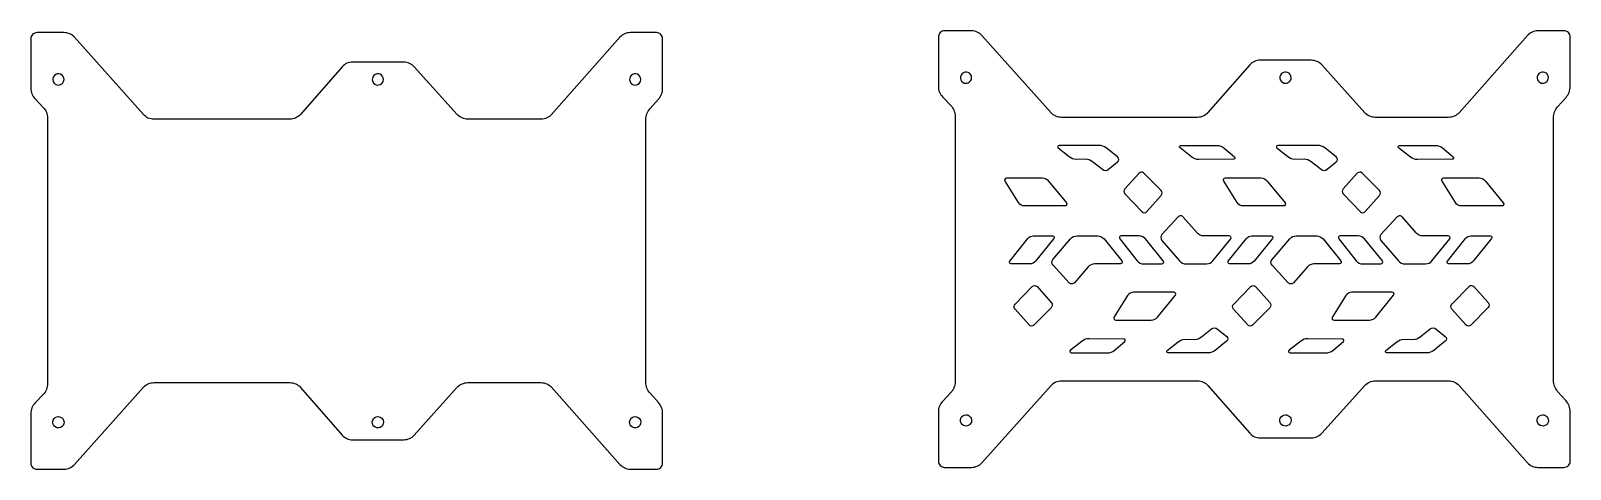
# Model space of a CAD drawing. Extents: x -57 to 203, y 104 to 178.
import ezdxf

# ---------------------------------------------------------------- set-up
doc = ezdxf.new("R2010")
doc.units = 0
doc.layers.add('Layer_1', color=7, linetype='CONTINUOUS')

msp = doc.modelspace()

# ---------------------------------------------------------------- linework, layer by layer
at = {"layer": 'Layer_1', "color": 1}
for p, q in [((-56.50607, 177.07829), (-56.50907, 168.77038)), ((-50.90842, 178.13414), (-55.44733, 178.13614)), ((-37.48269, 164.31086), (-49.14441, 177.34494)), ((42.91676, 177.34422), (31.36527, 164.32207)), ((49.05642, 178.13959), (44.6774, 178.13659)), ((50.11815, 168.74175), (50.11515, 177.08191)), ((96.64555, 177.38476), (96.64255, 169.07685)), ((102.2432, 178.44061), (97.70429, 178.44261)), ((115.66893, 164.61733), (104.00721, 177.65141)), ((196.06838, 177.65069), (184.51689, 164.62854)), ((202.20804, 178.44606), (197.82902, 178.44306)), ((203.26977, 169.04822), (203.26677, 177.38838)), ((-3.96042, 172.37279), (-11.01279, 164.32942)), ((6.43044, 173.15848), (-2.20436, 173.16748)), ((15.46054, 164.31894), (8.1976, 172.37151)), ((149.1912, 172.67926), (142.13883, 164.63589)), ((159.58206, 173.46495), (150.94726, 173.47395)), ((168.61216, 164.62541), (161.34922, 172.67798)), ((-50.895852, 170.23256), (-50.895852, 170.23256)), ((3.022338, 170.23256), (3.022338, 170.23256)), ((46.439719, 170.23256), (46.439719, 170.23256)), ((102.25577, 170.53903), (102.25577, 170.53903)), ((156.17397, 170.53903), (156.17397, 170.53903)), ((199.59136, 170.53903), (199.59136, 170.53903)), ((-55.77731, 166.94785), (-54.41647, 165.5275)), ((47.99881, 165.31277), (49.41311, 166.89448)), ((97.37431, 167.25432), (98.73515, 165.83397)), ((201.15043, 165.61924), (202.56473, 167.20095)), ((-53.6835, 163.70497), (-53.6795, 157.9046)), ((99.46812, 164.01144), (99.47212, 158.21107)), ((118.43768, 163.83661), (117.43294, 163.83261)), ((140.38277, 163.84014), (120.55434, 163.84061)), ((178.64668, 163.83938), (170.37932, 163.8395)), ((182.75625, 163.83759), (180.76334, 163.83859)), ((200.44016, 158.21138), (200.44416, 163.77197)), ((-34.71394, 163.53014), (-35.71868, 163.52614)), ((-12.76885, 163.53367), (-32.59728, 163.53414)), ((25.49506, 163.53291), (17.2277, 163.53303)), ((29.60463, 163.53112), (27.61172, 163.53212)), ((47.28854, 157.90491), (47.29254, 163.4655)), ((116.869806, 158.681977), (118.712144, 157.214994)), ((123.763649, 159.095131), (117.014002, 159.094599)), ((126.888543, 157.148546), (124.945567, 158.684449)), ((139.420771, 157.113525), (137.431876, 158.668675)), ((137.572438, 159.078444), (143.667543, 159.094972)), ((144.838562, 158.672617), (146.611643, 157.194223)), ((153.776481, 158.681977), (155.618819, 157.214994)), ((160.670324, 159.095131), (153.920677, 159.094599)), ((163.795218, 157.148546), (161.852242, 158.684449)), ((176.309551, 157.113525), (174.320653, 158.668675)), ((174.461217, 159.078444), (180.556322, 159.094972)), ((181.727342, 158.672617), (183.500421, 157.194223)), ((99.47292, 156.09441), (99.47321, 148.72428)), ((119.892592, 156.806099), (121.471343, 156.814861)), ((122.652632, 156.407026), (124.340636, 155.068558)), ((125.372655, 155.075936), (126.895083, 156.318933)), ((146.458039, 156.764118), (140.604833, 156.711505)), ((146.458039, 156.764118), (146.458039, 156.764118)), ((156.799267, 156.806099), (158.378018, 156.814861)), ((159.559307, 156.407026), (161.247311, 155.068558)), ((162.27933, 155.075936), (163.801758, 156.318933)), ((183.346817, 156.764118), (177.493612, 156.711505)), ((183.346817, 156.764118), (183.346817, 156.764118)), ((200.43934, 145.2287), (200.43933, 156.09472)), ((-53.6787, 155.78794), (-53.67841, 148.41781)), ((47.28772, 144.92223), (47.28771, 155.78825)), ((108.222728, 153.612056), (108.222728, 153.612043)), ((108.222728, 153.612043), (114.177676, 153.606912)), ((125.372658, 155.075927), (125.372655, 155.075936)), ((130.505772, 154.424382), (128.128477, 151.751412)), ((134.232396, 151.506391), (131.31111, 154.446721)), ((145.10924, 153.612067), (145.10924, 153.612055)), ((145.10924, 153.612055), (151.064189, 153.606923)), ((162.279333, 155.075927), (162.27933, 155.075936)), ((167.345215, 154.424382), (164.96792, 151.751412)), ((171.071839, 151.506391), (168.150553, 154.446721)), ((181.944834, 153.612067), (181.944834, 153.612055)), ((181.944834, 153.612055), (187.899783, 153.606923)), ((110.190911, 149.442465), (107.913763, 153.052441)), ((115.257251, 153.091965), (118.254781, 149.396643)), ((128.147428, 150.890472), (131.040212, 147.915765)), ((147.077424, 149.442476), (144.800276, 153.052452)), ((152.143764, 153.091976), (155.141294, 149.396654)), ((164.986871, 150.890472), (167.879655, 147.915765)), ((183.913018, 149.442476), (181.635869, 153.052452)), ((188.979357, 153.091976), (191.976888, 149.396654)), ((-53.67841, 148.41781), (-53.67841, 126.21981)), ((99.47321, 148.72428), (99.47321, 126.52628)), ((118.009701, 148.882268), (111.206603, 148.882276)), ((131.840903, 147.933848), (134.255986, 150.649707)), ((154.896213, 148.882279), (148.093115, 148.882287)), ((168.680346, 147.933848), (171.095429, 150.649707)), ((191.731807, 148.882279), (184.928709, 148.882287)), ((131.8409, 147.933852), (131.840903, 147.933848)), ((137.098592, 147.03296), (134.371463, 144.068333)), ((140.312935, 144.338861), (137.981543, 147.020569)), ((168.680343, 147.933852), (168.680346, 147.933848)), ((174.066394, 147.03296), (171.339265, 144.068333)), ((177.280736, 144.338861), (174.949345, 147.020569)), ((47.28772, 126.2195), (47.28772, 144.92223)), ((108.68755, 139.563212), (111.728906, 143.386488)), ((112.669224, 143.840027), (115.926407, 143.840033)), ((116.140851, 143.389943), (113.039009, 139.566029)), ((115.986803, 139.868963), (118.964344, 143.336228)), ((116.140851, 143.389955), (116.140851, 143.389943)), ((120.058172, 143.837832), (120.058169, 143.83782)), ((120.058169, 143.83782), (123.529398, 143.833283)), ((124.60897, 143.318039), (127.6065, 139.622717)), ((127.257862, 143.319394), (130.196134, 139.625701)), ((130.530363, 143.832385), (127.507862, 143.836766)), ((134.607465, 139.621732), (131.609934, 143.317053)), ((134.354566, 143.078404), (137.332107, 139.611139)), ((145.729183, 143.839025), (141.40981, 143.839018)), ((142.976733, 139.629329), (145.974264, 143.324651)), ((145.574073, 139.563211), (148.615429, 143.386487)), ((149.555747, 143.840026), (152.81293, 143.840032)), ((153.027374, 143.389942), (149.925532, 139.566027)), ((152.954625, 139.868963), (155.932166, 143.336228)), ((153.027374, 143.389954), (153.027374, 143.389942)), ((157.025994, 143.837832), (157.025991, 143.83782)), ((157.025991, 143.83782), (160.497221, 143.833283)), ((161.576792, 143.318039), (164.574323, 139.622717)), ((164.225674, 143.319394), (167.163946, 139.625701)), ((167.498175, 143.832385), (164.475674, 143.836766)), ((171.575277, 139.621732), (168.577746, 143.317053)), ((171.322368, 143.078404), (174.299909, 139.611139)), ((182.696985, 143.839025), (178.377612, 143.839018)), ((179.944535, 139.629329), (182.942065, 143.324651)), ((182.541885, 139.563211), (185.583241, 143.386487)), ((186.523559, 143.840026), (189.780742, 143.840032)), ((189.995186, 143.389942), (186.893343, 139.566027)), ((189.995186, 143.389954), (189.995186, 143.389942)), ((200.43934, 126.52597), (200.43934, 145.2287)), ((112.094383, 139.115112), (108.906303, 139.110513)), ((118.730829, 135.914408), (116.0037, 138.879035)), ((121.945171, 138.608506), (119.61378, 135.926799)), ((127.36142, 139.108342), (123.042047, 139.108349)), ((131.270787, 139.10737), (134.362384, 139.107364)), ((134.607465, 139.621739), (134.607465, 139.621732)), ((138.425932, 139.109547), (141.897162, 139.114084)), ((138.425935, 139.109535), (138.425932, 139.109547)), ((148.980905, 139.115111), (145.792825, 139.110511)), ((155.698651, 135.914408), (152.971522, 138.879035)), ((158.912993, 138.608506), (156.581602, 135.926799)), ((164.329242, 139.108342), (160.009869, 139.108349)), ((168.238599, 139.10737), (171.330196, 139.107364)), ((171.575277, 139.621739), (171.575277, 139.621732)), ((175.393734, 139.109547), (178.864963, 139.114084)), ((175.393737, 139.109535), (175.393734, 139.109547)), ((185.948717, 139.115111), (182.760637, 139.110511)), ((109.597835, 132.337647), (112.490619, 135.312355)), ((113.291306, 135.294267), (113.291309, 135.294271)), ((113.291309, 135.294271), (115.706393, 132.578412)), ((146.484347, 132.337647), (149.377132, 135.312355)), ((150.177819, 135.294267), (150.177822, 135.294271)), ((150.177822, 135.294271), (152.592905, 132.578412)), ((183.322166, 132.345672), (186.214951, 135.32038)), ((187.015638, 135.302292), (187.015641, 135.302296)), ((187.015641, 135.302296), (189.430725, 132.586437)), ((128.574921, 133.785623), (126.297772, 130.175646)), ((136.39371, 134.34582), (129.590612, 134.345812)), ((133.64126, 130.136123), (136.638791, 133.831445)), ((165.410494, 133.785623), (163.133346, 130.175646)), ((173.229283, 134.34582), (166.426185, 134.345812)), ((170.476834, 130.136123), (173.474364, 133.831445)), ((111.956179, 128.803737), (109.578884, 131.476707)), ((115.682803, 131.721728), (112.761516, 128.781398)), ((148.842691, 128.803737), (146.465396, 131.476707)), ((152.569316, 131.721728), (149.648029, 128.781398)), ((185.680511, 128.811762), (183.303215, 131.484732)), ((189.407135, 131.729753), (186.485848, 128.789423)), ((126.606737, 129.616044), (132.561685, 129.621176)), ((126.606737, 129.616031), (126.606737, 129.616044)), ((141.05457, 126.785449), (142.742574, 128.123916)), ((143.774595, 128.116532), (143.774592, 128.116447)), ((143.774592, 128.116447), (145.29702, 126.873452)), ((163.44231, 129.616044), (169.397259, 129.621176)), ((163.44231, 129.616031), (163.44231, 129.616044)), ((177.943348, 126.785449), (179.63135, 128.123916)), ((180.663371, 128.116532), (180.663372, 128.116447)), ((180.663372, 128.116447), (182.185803, 126.873452)), ((120.916033, 126.07886), (118.927138, 124.523708)), ((127.953301, 126.428268), (122.100095, 126.480878)), ((126.333824, 124.519775), (128.106906, 125.998167)), ((127.953301, 126.428274), (127.953301, 126.428268)), ((135.271744, 124.510497), (137.114081, 125.977483)), ((138.294529, 126.386376), (139.87328, 126.377614)), ((145.29048, 126.043839), (143.347504, 124.507935)), ((157.804813, 126.07886), (155.815918, 124.523708)), ((164.842081, 126.428268), (158.988875, 126.480878)), ((163.222604, 124.519775), (164.995686, 125.998167)), ((164.842081, 126.428274), (164.842081, 126.428268)), ((172.160521, 124.510497), (174.002857, 125.977483)), ((175.183308, 126.386376), (176.762056, 126.377614)), ((182.179256, 126.043839), (180.236283, 124.507935)), ((-53.67928, 124.10315), (-53.68328, 118.89809)), ((47.29262, 119.13756), (47.28862, 124.10284)), ((99.47234, 124.40962), (99.46834, 119.20456)), ((119.0677, 124.11394), (125.162805, 124.097418)), ((142.165586, 124.097252), (135.415939, 124.097878)), ((155.95648, 124.11394), (162.051585, 124.097418)), ((179.054364, 124.097252), (172.304714, 124.097878)), ((200.44424, 119.44403), (200.44024, 124.40931)), ((-54.41632, 117.07556), (-55.77716, 115.65521)), ((-49.14426, 105.25812), (-37.48254, 118.2922)), ((-35.71853, 119.07692), (-34.71379, 119.07292)), ((-32.59713, 119.06892), (-12.7687, 119.06939)), ((-11.01264, 118.27364), (-3.96027, 110.23027)), ((8.19775, 110.23155), (15.46069, 118.28412)), ((17.22785, 119.07003), (25.49521, 119.07015)), ((27.61187, 119.07094), (29.60478, 119.07194)), ((31.36542, 118.28099), (42.91691, 105.25884)), ((49.41326, 115.70858), (47.99896, 117.29029)), ((98.7353, 117.38203), (97.37446, 115.96168)), ((104.00736, 105.56459), (115.66908, 118.59867)), ((117.43309, 119.38339), (118.43783, 119.37939)), ((120.55449, 119.37539), (140.38292, 119.37586)), ((142.13898, 118.58011), (149.19135, 110.53674)), ((161.34937, 110.53802), (168.61231, 118.59059)), ((170.37947, 119.3765), (178.64683, 119.37662)), ((180.76349, 119.37741), (182.7564, 119.37841)), ((184.51704, 118.58746), (196.06853, 105.56531)), ((202.56488, 116.01505), (201.15058, 117.59676)), ((-56.50892, 113.83268), (-56.50592, 105.52477)), ((-50.895852, 112.38763), (-50.895852, 112.38763)), ((3.022338, 112.38763), (3.022338, 112.38763)), ((46.439719, 112.38763), (46.439719, 112.38763)), ((50.1153, 105.52115), (50.1183, 113.86131)), ((96.6427, 114.13915), (96.6457, 105.83124)), ((102.25577, 112.69411), (102.25577, 112.69411)), ((156.17397, 112.69411), (156.17397, 112.69411)), ((199.59136, 112.69411), (199.59136, 112.69411)), ((203.26692, 105.82762), (203.26992, 114.16778)), ((-2.20421, 109.43558), (6.43059, 109.44458)), ((150.94741, 109.74205), (159.58221, 109.75105)), ((-55.44718, 104.46692), (-50.90827, 104.46892)), ((44.67755, 104.46647), (49.05657, 104.46347)), ((97.70444, 104.77339), (102.24335, 104.77539)), ((197.82917, 104.77294), (202.20819, 104.76994))]:
    msp.add_line(p, q, dxfattribs=at)
for points in [[(-56.195797, 177.826497), (-56.394352, 177.62811), (-56.505961, 177.35897), (-56.50607, 177.07829)], [(-55.44733, 178.13614), (-55.72801, 178.136267), (-55.997243, 178.024884), (-56.195797, 177.826497)], [(-49.14441, 177.34494), (-49.593466, 177.84684), (-50.234955, 178.133836), (-50.90842, 178.13414)], [(44.6774, 178.13659), (44.00426, 178.136176), (43.363459, 177.847786), (42.91676, 177.34422)], [(49.804872, 177.830055), (49.606315, 178.028415), (49.337083, 178.139761), (49.05642, 178.13959)], [(50.11515, 177.08191), (50.115042, 177.362573), (50.00343, 177.631695), (49.804872, 177.830055)], [(96.955823, 178.132967), (96.757268, 177.93458), (96.645659, 177.66544), (96.64555, 177.38476)], [(97.70429, 178.44261), (97.42361, 178.442737), (97.154377, 178.331354), (96.955823, 178.132967)], [(104.00721, 177.65141), (103.558154, 178.15331), (102.916665, 178.440306), (102.2432, 178.44061)], [(197.82902, 178.44306), (197.15588, 178.442646), (196.515079, 178.154256), (196.06838, 177.65069)], [(202.956492, 178.136525), (202.757935, 178.334885), (202.488703, 178.446231), (202.20804, 178.44606)], [(203.26677, 177.38838), (203.266662, 177.669043), (203.15505, 177.938165), (202.956492, 178.136525)], [(-2.20436, 173.16748), (-2.876914, 173.168168), (-3.517027, 172.87849), (-3.96042, 172.37279)], [(8.1976, 172.37151), (7.746298, 172.871874), (7.104262, 173.157791), (6.43044, 173.15848)], [(101.669319, 171.416716), (101.314329, 171.563757), (100.905717, 171.48248), (100.634019, 171.210781)], [(150.94726, 173.47395), (150.274706, 173.474638), (149.634593, 173.18496), (149.1912, 172.67926)], [(155.587519, 171.416716), (155.232529, 171.563757), (154.823917, 171.48248), (154.552219, 171.210781)], [(161.34922, 172.67798), (160.897918, 173.178344), (160.255882, 173.464261), (159.58206, 173.46495)], [(199.004909, 171.416716), (198.649919, 171.563757), (198.241307, 171.48248), (197.969609, 171.210781)], [(-52.517603, 170.904311), (-52.789302, 170.632613), (-52.870579, 170.224001), (-52.723538, 169.869011)], [(-52.723538, 169.869011), (-52.576496, 169.51402), (-52.230091, 169.28256), (-51.845852, 169.28256)], [(-51.482303, 171.110246), (-51.837293, 171.257287), (-52.245905, 171.17601), (-52.517603, 170.904311)], [(-51.845852, 169.28256), (-51.321181, 169.28256), (-50.895852, 169.707889), (-50.895852, 170.23256)], [(-50.895852, 170.23256), (-50.895852, 170.616799), (-51.127312, 170.963204), (-51.482303, 171.110246)], [(1.400587, 170.904311), (1.128889, 170.632613), (1.047611, 170.224001), (1.194653, 169.869011)], [(1.194653, 169.869011), (1.341695, 169.51402), (1.688099, 169.28256), (2.072338, 169.28256)], [(2.435887, 171.110246), (2.080897, 171.257287), (1.672285, 171.17601), (1.400587, 170.904311)], [(2.072338, 169.28256), (2.597009, 169.28256), (3.022338, 169.707889), (3.022338, 170.23256)], [(3.022338, 170.23256), (3.022338, 170.616799), (2.790878, 170.963204), (2.435887, 171.110246)], [(44.817968, 170.904311), (44.546269, 170.632613), (44.464992, 170.224001), (44.612033, 169.869011)], [(44.612033, 169.869011), (44.759075, 169.51402), (45.10548, 169.28256), (45.489719, 169.28256)], [(45.853268, 171.110246), (45.498278, 171.257287), (45.089666, 171.17601), (44.817968, 170.904311)], [(45.489719, 169.28256), (46.01439, 169.28256), (46.439719, 169.707889), (46.439719, 170.23256)], [(46.439719, 170.23256), (46.439719, 170.616799), (46.208259, 170.963204), (45.853268, 171.110246)], [(96.64255, 169.07685), (96.642288, 168.397701), (96.904465, 167.744718), (97.37431, 167.25432)], [(100.634019, 171.210781), (100.36232, 170.939083), (100.281043, 170.530471), (100.428084, 170.175481)], [(100.428084, 170.175481), (100.575126, 169.82049), (100.921531, 169.58903), (101.30577, 169.58903)], [(101.30577, 169.58903), (101.557726, 169.58903), (101.799362, 169.689119), (101.977521, 169.867279)], [(102.25577, 170.53903), (102.25577, 170.923269), (102.02431, 171.269674), (101.669319, 171.416716)], [(101.977521, 169.867279), (102.155681, 170.045438), (102.25577, 170.287074), (102.25577, 170.53903)], [(154.552219, 171.210781), (154.28052, 170.939083), (154.199243, 170.530471), (154.346284, 170.175481)], [(154.346284, 170.175481), (154.493326, 169.82049), (154.839731, 169.58903), (155.22397, 169.58903)], [(155.22397, 169.58903), (155.475926, 169.58903), (155.717562, 169.689119), (155.895721, 169.867279)], [(156.17397, 170.53903), (156.17397, 170.923269), (155.94251, 171.269674), (155.587519, 171.416716)], [(155.895721, 169.867279), (156.073881, 170.045438), (156.17397, 170.287074), (156.17397, 170.53903)], [(197.969609, 171.210781), (197.69791, 170.939083), (197.616633, 170.530471), (197.763674, 170.175481)], [(197.763674, 170.175481), (197.910716, 169.82049), (198.257121, 169.58903), (198.64136, 169.58903)], [(198.64136, 169.58903), (198.893316, 169.58903), (199.134952, 169.689119), (199.313111, 169.867279)], [(199.59136, 170.53903), (199.59136, 170.923269), (199.3599, 171.269674), (199.004909, 171.416716)], [(199.313111, 169.867279), (199.491271, 170.045438), (199.59136, 170.287074), (199.59136, 170.53903)], [(202.56473, 167.20095), (203.019008, 167.708996), (203.270028, 168.366693), (203.26977, 169.04822)], [(-56.50907, 168.77038), (-56.509332, 168.091231), (-56.247155, 167.438248), (-55.77731, 166.94785)], [(49.41311, 166.89448), (49.867388, 167.402526), (50.118408, 168.060223), (50.11815, 168.74175)], [(-54.41647, 165.5275), (-53.946569, 165.037044), (-53.684013, 164.3842), (-53.6835, 163.70497)], [(-35.71868, 163.52614), (-36.391809, 163.523593), (-37.033854, 163.809207), (-37.48269, 164.31086)], [(-11.01279, 164.32942), (-11.456235, 163.823659), (-12.096215, 163.533655), (-12.76885, 163.53367)], [(17.2277, 163.53303), (16.553955, 163.533041), (15.911788, 163.818633), (15.46054, 164.31894)], [(31.36527, 164.32207), (30.918643, 163.818583), (30.277664, 163.530629), (29.60463, 163.53112)], [(47.29254, 163.4655), (47.293075, 164.147105), (47.544481, 164.804665), (47.99881, 165.31277)], [(98.73515, 165.83397), (99.205051, 165.343514), (99.467607, 164.69067), (99.46812, 164.01144)], [(117.43294, 163.83261), (116.759811, 163.830063), (116.117766, 164.115677), (115.66893, 164.61733)], [(120.55434, 163.84061), (119.848785, 163.840618), (119.14323, 163.839285), (118.43768, 163.83661)], [(142.13883, 164.63589), (141.695385, 164.130129), (141.055405, 163.840125), (140.38277, 163.84014)], [(170.37932, 163.8395), (169.705575, 163.839511), (169.063408, 164.125103), (168.61216, 164.62541)], [(180.76334, 163.83859), (180.057787, 163.839105), (179.352233, 163.839369), (178.64668, 163.83938)], [(184.51689, 164.62854), (184.070263, 164.125053), (183.429284, 163.837099), (182.75625, 163.83759)], [(200.44416, 163.77197), (200.444695, 164.453575), (200.696101, 165.111135), (201.15043, 165.61924)], [(-32.59728, 163.53414), (-33.302835, 163.534148), (-34.00839, 163.532815), (-34.71394, 163.53014)], [(27.61172, 163.53212), (26.906167, 163.532635), (26.200613, 163.532899), (25.49506, 163.53291)], [(116.795467, 158.939462), (116.763, 158.846557), (116.792818, 158.743281), (116.869806, 158.681977)], [(117.014002, 159.094599), (116.915587, 159.094592), (116.827933, 159.032367), (116.795467, 158.939462)], [(124.945567, 158.684449), (124.609046, 158.950467), (124.192615, 159.095164), (123.763649, 159.095131)], [(137.431876, 158.668675), (137.354914, 158.728853), (137.324555, 158.831199), (137.356254, 158.923609)], [(137.356254, 158.923609), (137.387954, 159.016019), (137.474743, 159.078179), (137.572438, 159.078444)], [(143.667543, 159.094972), (144.09538, 159.096132), (144.509963, 158.946603), (144.838562, 158.672617)], [(153.702142, 158.939462), (153.669675, 158.846557), (153.699493, 158.743281), (153.776481, 158.681977)], [(153.920677, 159.094599), (153.822262, 159.094592), (153.734608, 159.032367), (153.702142, 158.939462)], [(161.852242, 158.684449), (161.515721, 158.950467), (161.09929, 159.095164), (160.670324, 159.095131)], [(174.320653, 158.668675), (174.243692, 158.728853), (174.213332, 158.831199), (174.245032, 158.923609)], [(174.245032, 158.923609), (174.276731, 159.016019), (174.363521, 159.07818), (174.461217, 159.078444)], [(180.556322, 159.094972), (180.984159, 159.096132), (181.398743, 158.946603), (181.727342, 158.672617)], [(-53.6795, 157.9046), (-53.678966, 157.199047), (-53.6787, 156.493493), (-53.6787, 155.78794)], [(47.28771, 155.78825), (47.287711, 156.493803), (47.287987, 157.199357), (47.28854, 157.90491)], [(99.47212, 158.21107), (99.472654, 157.505517), (99.47292, 156.799963), (99.47292, 156.09441)], [(118.712144, 157.214994), (119.047448, 156.948003), (119.463981, 156.803721), (119.892592, 156.806099)], [(121.471343, 156.814861), (121.900033, 156.81724), (122.316721, 156.67338), (122.652632, 156.407026)], [(127.090652, 156.735307), (127.089381, 156.896562), (127.01505, 157.048541), (126.888543, 157.148546)], [(126.895083, 156.318933), (127.019997, 156.42092), (127.091923, 156.574051), (127.090652, 156.735307)], [(140.604833, 156.711505), (140.176023, 156.70765), (139.758589, 156.84938), (139.420771, 157.113525)], [(146.684953, 156.92556), (146.650644, 156.829493), (146.560044, 156.765034), (146.458039, 156.764118)], [(146.611643, 157.194223), (146.689991, 157.128896), (146.719262, 157.021627), (146.684953, 156.92556)], [(155.618819, 157.214994), (155.954123, 156.948003), (156.370656, 156.803721), (156.799267, 156.806099)], [(158.378018, 156.814861), (158.806708, 156.81724), (159.223396, 156.67338), (159.559307, 156.407026)], [(163.997327, 156.735307), (163.996056, 156.896562), (163.921725, 157.048541), (163.795218, 157.148546)], [(163.801758, 156.318933), (163.926672, 156.42092), (163.998598, 156.574051), (163.997327, 156.735307)], [(177.493612, 156.711505), (177.064802, 156.707651), (176.647368, 156.84938), (176.309551, 157.113525)], [(183.573731, 156.925561), (183.539422, 156.829494), (183.448822, 156.765035), (183.346817, 156.764118)], [(183.500421, 157.194223), (183.578769, 157.128896), (183.608039, 157.021628), (183.573731, 156.925561)], [(200.43933, 156.09472), (200.439331, 156.800273), (200.439607, 157.505827), (200.44016, 158.21138)], [(107.913763, 153.052441), (107.842813, 153.16492), (107.838668, 153.30709), (107.902945, 153.423512)], [(107.902945, 153.423512), (107.967221, 153.539933), (108.089741, 153.612171), (108.222728, 153.612056)], [(114.177676, 153.606912), (114.596709, 153.606551), (114.993272, 153.417394), (115.257251, 153.091965)], [(124.340636, 155.068558), (124.643663, 154.828279), (125.073094, 154.831345), (125.372658, 155.075927)], [(130.903695, 154.608042), (130.750476, 154.603792), (130.606051, 154.537133), (130.505772, 154.424382)], [(131.31111, 154.446721), (131.204784, 154.553741), (131.056913, 154.612292), (130.903695, 154.608042)], [(144.800276, 153.052452), (144.729325, 153.164931), (144.72518, 153.307101), (144.789457, 153.423523)], [(144.789457, 153.423523), (144.853733, 153.539944), (144.976254, 153.612182), (145.10924, 153.612067)], [(151.064189, 153.606923), (151.483222, 153.606562), (151.879785, 153.417405), (152.143764, 153.091976)], [(161.247311, 155.068558), (161.550338, 154.828279), (161.979769, 154.831345), (162.279333, 155.075927)], [(167.743138, 154.608042), (167.589919, 154.603792), (167.445494, 154.537133), (167.345215, 154.424382)], [(168.150553, 154.446721), (168.044227, 154.553741), (167.896356, 154.612292), (167.743138, 154.608042)], [(181.635869, 153.052452), (181.564919, 153.164931), (181.560774, 153.307101), (181.625051, 153.423523)], [(181.625051, 153.423523), (181.689327, 153.539944), (181.811847, 153.612182), (181.944834, 153.612067)], [(187.899783, 153.606923), (188.318815, 153.606562), (188.715379, 153.417405), (188.979357, 153.091976)], [(128.128477, 151.751412), (127.906461, 151.501785), (127.914648, 151.129845), (128.147428, 150.890472)], [(134.255986, 150.649707), (134.477373, 150.898658), (134.467145, 151.270103), (134.232396, 151.506391)], [(164.96792, 151.751412), (164.745904, 151.501785), (164.754091, 151.129845), (164.986871, 150.890472)], [(171.095429, 150.649707), (171.316816, 150.898658), (171.306588, 151.270103), (171.071839, 151.506391)], [(111.206603, 148.882276), (110.794325, 148.882276), (110.410869, 149.093765), (110.190911, 149.442465)], [(118.294589, 149.062102), (118.242245, 148.952241), (118.131395, 148.882268), (118.009701, 148.882268)], [(118.254781, 149.396643), (118.331445, 149.302133), (118.346934, 149.171963), (118.294589, 149.062102)], [(148.093115, 148.882287), (147.680838, 148.882287), (147.297381, 149.093777), (147.077424, 149.442476)], [(155.181102, 149.062113), (155.128757, 148.952252), (155.017907, 148.882279), (154.896213, 148.882279)], [(155.141294, 149.396654), (155.217958, 149.302144), (155.233447, 149.171974), (155.181102, 149.062113)], [(184.928709, 148.882287), (184.516431, 148.882287), (184.132975, 149.093777), (183.913018, 149.442476)], [(192.016696, 149.062113), (191.964351, 148.952252), (191.853501, 148.882279), (191.731807, 148.882279)], [(191.976888, 149.396654), (192.053551, 149.302144), (192.069041, 149.171974), (192.016696, 149.062113)], [(131.040212, 147.915765), (131.144917, 147.808095), (131.291764, 147.748615), (131.444366, 147.752062)], [(131.444366, 147.752062), (131.596968, 147.755509), (131.741046, 147.821561), (131.8409, 147.933852)], [(137.542839, 147.224215), (137.374288, 147.22658), (137.212714, 147.15702), (137.098592, 147.03296)], [(137.981543, 147.020569), (137.870948, 147.147783), (137.711389, 147.22185), (137.542839, 147.224215)], [(167.879655, 147.915765), (167.98436, 147.808095), (168.131207, 147.748615), (168.283809, 147.752062)], [(168.283809, 147.752062), (168.436411, 147.755509), (168.580489, 147.821561), (168.680343, 147.933852)], [(174.51064, 147.224215), (174.34209, 147.22658), (174.180516, 147.15702), (174.066394, 147.03296)], [(174.949345, 147.020569), (174.838749, 147.147783), (174.679191, 147.22185), (174.51064, 147.224215)], [(111.728906, 143.386488), (111.956863, 143.673051), (112.303051, 143.840026), (112.669224, 143.840027)], [(115.926407, 143.840033), (116.032889, 143.840033), (116.129882, 143.778806), (116.175683, 143.682678)], [(116.175683, 143.682678), (116.221484, 143.586549), (116.207931, 143.472651), (116.140851, 143.389955)], [(118.964344, 143.336228), (119.238211, 143.655137), (119.637808, 143.838383), (120.058172, 143.837832)], [(123.529398, 143.833283), (123.948454, 143.832733), (124.344978, 143.643485), (124.60897, 143.318039)], [(127.220299, 143.656632), (127.167003, 143.546336), (127.181603, 143.415259), (127.257862, 143.319394)], [(127.507862, 143.836766), (127.385365, 143.836942), (127.273595, 143.766928), (127.220299, 143.656632)], [(131.609934, 143.317053), (131.345937, 143.642505), (130.949425, 143.831779), (130.530363, 143.832385)], [(134.371463, 144.068333), (134.115738, 143.790335), (134.108477, 143.364967), (134.354566, 143.078404)], [(141.40981, 143.839018), (140.989072, 143.839017), (140.588978, 144.021339), (140.312935, 144.338861)], [(146.014072, 143.659191), (145.961727, 143.769052), (145.850877, 143.839025), (145.729183, 143.839025)], [(145.974264, 143.324651), (146.050927, 143.419161), (146.066416, 143.54933), (146.014072, 143.659191)], [(148.615429, 143.386487), (148.843386, 143.67305), (149.189574, 143.840025), (149.555747, 143.840026)], [(152.81293, 143.840032), (152.919412, 143.840032), (153.016405, 143.778805), (153.062206, 143.682677)], [(153.062206, 143.682677), (153.108008, 143.586548), (153.094454, 143.47265), (153.027374, 143.389954)], [(155.932166, 143.336228), (156.206033, 143.655137), (156.60563, 143.838383), (157.025994, 143.837832)], [(160.497221, 143.833283), (160.916276, 143.832733), (161.3128, 143.643485), (161.576792, 143.318039)], [(164.188111, 143.656632), (164.134815, 143.546336), (164.149415, 143.415259), (164.225674, 143.319394)], [(164.475674, 143.836766), (164.353176, 143.836942), (164.241407, 143.766928), (164.188111, 143.656632)], [(168.577746, 143.317053), (168.313749, 143.642505), (167.917237, 143.831779), (167.498175, 143.832385)], [(171.339265, 144.068333), (171.083539, 143.790335), (171.076279, 143.364967), (171.322368, 143.078404)], [(178.377612, 143.839018), (177.956874, 143.839017), (177.55678, 144.021339), (177.280736, 144.338861)], [(182.981873, 143.659191), (182.929529, 143.769052), (182.818679, 143.839025), (182.696985, 143.839025)], [(182.942065, 143.324651), (183.018729, 143.419161), (183.034218, 143.54933), (182.981873, 143.659191)], [(185.583241, 143.386487), (185.811198, 143.67305), (186.157386, 143.840025), (186.523559, 143.840026)], [(189.780742, 143.840032), (189.887224, 143.840032), (189.984217, 143.778805), (190.030018, 143.682677)], [(190.030018, 143.682677), (190.075819, 143.586548), (190.062266, 143.47265), (189.995186, 143.389954)], [(108.654683, 139.268128), (108.608049, 139.364637), (108.620823, 139.47933), (108.68755, 139.563212)], [(108.906303, 139.110513), (108.799117, 139.110358), (108.701318, 139.171619), (108.654683, 139.268128)], [(113.039009, 139.566029), (112.808011, 139.281258), (112.461062, 139.115643), (112.094383, 139.115112)], [(116.0037, 138.879035), (115.747974, 139.157032), (115.740714, 139.5824), (115.986803, 139.868963)], [(123.042047, 139.108349), (122.621309, 139.10835), (122.221215, 138.926028), (121.945171, 138.608506)], [(127.646308, 139.288176), (127.593964, 139.178315), (127.483114, 139.108342), (127.36142, 139.108342)], [(127.6065, 139.622717), (127.683164, 139.528207), (127.698653, 139.398037), (127.646308, 139.288176)], [(130.196134, 139.625701), (130.456656, 139.298199), (130.852302, 139.10737), (131.270787, 139.10737)], [(134.362384, 139.107364), (134.484078, 139.107364), (134.594928, 139.177337), (134.647273, 139.287198)], [(134.647273, 139.287198), (134.699617, 139.397059), (134.684128, 139.527229), (134.607465, 139.621739)], [(137.332107, 139.611139), (137.605974, 139.29223), (138.005571, 139.108984), (138.425935, 139.109535)], [(141.897162, 139.114084), (142.316217, 139.114634), (142.712741, 139.303882), (142.976733, 139.629329)], [(145.541206, 139.268127), (145.494571, 139.364636), (145.507346, 139.479329), (145.574073, 139.563211)], [(145.792825, 139.110511), (145.68564, 139.110356), (145.587841, 139.171618), (145.541206, 139.268127)], [(149.925532, 139.566027), (149.694534, 139.281257), (149.347585, 139.115641), (148.980905, 139.115111)], [(152.971522, 138.879035), (152.715796, 139.157032), (152.708536, 139.5824), (152.954625, 139.868963)], [(160.009869, 139.108349), (159.589131, 139.10835), (159.189037, 138.926028), (158.912993, 138.608506)], [(164.614131, 139.288176), (164.561786, 139.178315), (164.450936, 139.108342), (164.329242, 139.108342)], [(164.574323, 139.622717), (164.650986, 139.528207), (164.666475, 139.398037), (164.614131, 139.288176)], [(167.163946, 139.625701), (167.424468, 139.298199), (167.820114, 139.10737), (168.238599, 139.10737)], [(171.330196, 139.107364), (171.45189, 139.107364), (171.56274, 139.177337), (171.615085, 139.287198)], [(171.615085, 139.287198), (171.667429, 139.397059), (171.65194, 139.527229), (171.575277, 139.621739)], [(174.299909, 139.611139), (174.573776, 139.29223), (174.973373, 139.108984), (175.393737, 139.109535)], [(178.864963, 139.114084), (179.284019, 139.114634), (179.680543, 139.303882), (179.944535, 139.629329)], [(182.509018, 139.268127), (182.462383, 139.364636), (182.475158, 139.479329), (182.541885, 139.563211)], [(182.760637, 139.110511), (182.653452, 139.110356), (182.555653, 139.171618), (182.509018, 139.268127)], [(186.893343, 139.566027), (186.662346, 139.281257), (186.315397, 139.115641), (185.948717, 139.115111)], [(112.490619, 135.312355), (112.595324, 135.420024), (112.742171, 135.479505), (112.894773, 135.476057)], [(112.894773, 135.476057), (113.047375, 135.47261), (113.191453, 135.406558), (113.291306, 135.294267)], [(119.175075, 135.723152), (119.006525, 135.720787), (118.844951, 135.790347), (118.730829, 135.914408)], [(119.61378, 135.926799), (119.503184, 135.799585), (119.343626, 135.725518), (119.175075, 135.723152)], [(149.377132, 135.312355), (149.481836, 135.420024), (149.628683, 135.479505), (149.781285, 135.476057)], [(149.781285, 135.476057), (149.933887, 135.47261), (150.077965, 135.406558), (150.177819, 135.294267)], [(156.142897, 135.723152), (155.974347, 135.720787), (155.812773, 135.790347), (155.698651, 135.914408)], [(156.581602, 135.926799), (156.471006, 135.799585), (156.311448, 135.725518), (156.142897, 135.723152)], [(186.214951, 135.32038), (186.319656, 135.428049), (186.466502, 135.48753), (186.619105, 135.484082)], [(186.619105, 135.484082), (186.771707, 135.480635), (186.915785, 135.414583), (187.015638, 135.302292)], [(115.706393, 132.578412), (115.92778, 132.329462), (115.917551, 131.958016), (115.682803, 131.721728)], [(129.590612, 134.345812), (129.178334, 134.345812), (128.794878, 134.134322), (128.574921, 133.785623)], [(136.678599, 134.165985), (136.626254, 134.275847), (136.515404, 134.34582), (136.39371, 134.34582)], [(136.638791, 133.831445), (136.715454, 133.925955), (136.730944, 134.056124), (136.678599, 134.165985)], [(152.592905, 132.578412), (152.814292, 132.329462), (152.804064, 131.958016), (152.569316, 131.721728)], [(166.426185, 134.345812), (166.013908, 134.345812), (165.630451, 134.134322), (165.410494, 133.785623)], [(173.514172, 134.165985), (173.461827, 134.275847), (173.350977, 134.34582), (173.229283, 134.34582)], [(173.474364, 133.831445), (173.551028, 133.925955), (173.566517, 134.056124), (173.514172, 134.165985)], [(189.430725, 132.586437), (189.652112, 132.337487), (189.641883, 131.966041), (189.407135, 131.729753)], [(109.578884, 131.476707), (109.356868, 131.726335), (109.365055, 132.098274), (109.597835, 132.337647)], [(126.297772, 130.175646), (126.226822, 130.063168), (126.222677, 129.920997), (126.286954, 129.804576)], [(132.561685, 129.621176), (132.980718, 129.621537), (133.377282, 129.810694), (133.64126, 130.136123)], [(146.465396, 131.476707), (146.24338, 131.726335), (146.251567, 132.098274), (146.484347, 132.337647)], [(163.133346, 130.175646), (163.062395, 130.063168), (163.05825, 129.920997), (163.122527, 129.804576)], [(169.397259, 129.621176), (169.816292, 129.621537), (170.212855, 129.810694), (170.476834, 130.136123)], [(183.303215, 131.484732), (183.0812, 131.73436), (183.089387, 132.106299), (183.322166, 132.345672)], [(112.354101, 128.620077), (112.200883, 128.624327), (112.056458, 128.690986), (111.956179, 128.803737)], [(112.761516, 128.781398), (112.65519, 128.674378), (112.50732, 128.615827), (112.354101, 128.620077)], [(126.286954, 129.804576), (126.35123, 129.688154), (126.47375, 129.615916), (126.606737, 129.616031)], [(142.742574, 128.123916), (143.045604, 128.364191), (143.475034, 128.361118), (143.774595, 128.116532)], [(149.240614, 128.620077), (149.087395, 128.624327), (148.94297, 128.690986), (148.842691, 128.803737)], [(149.648029, 128.781398), (149.541703, 128.674378), (149.393833, 128.615827), (149.240614, 128.620077)], [(163.122527, 129.804576), (163.186803, 129.688154), (163.309324, 129.615916), (163.44231, 129.616031)], [(179.63135, 128.123916), (179.93438, 128.364191), (180.36381, 128.361118), (180.663371, 128.116532)], [(186.078433, 128.628102), (185.925215, 128.632352), (185.78079, 128.699011), (185.680511, 128.811762)], [(186.485848, 128.789423), (186.379522, 128.682403), (186.231652, 128.623852), (186.078433, 128.628102)], [(-53.67841, 126.21981), (-53.678411, 125.514257), (-53.678701, 124.808703), (-53.67928, 124.10315)], [(47.28862, 124.10284), (47.288021, 124.808393), (47.287721, 125.513947), (47.28772, 126.2195)], [(99.47321, 126.52628), (99.473209, 125.820727), (99.472919, 125.115173), (99.47234, 124.40962)], [(122.100095, 126.480878), (121.671285, 126.484733), (121.253851, 126.343004), (120.916033, 126.07886)], [(128.180219, 126.266831), (128.14591, 126.3629), (128.055308, 126.427359), (127.953301, 126.428274)], [(128.106906, 125.998167), (128.185256, 126.063493), (128.214527, 126.170763), (128.180219, 126.266831)], [(137.114081, 125.977483), (137.449386, 126.244473), (137.865919, 126.388755), (138.294529, 126.386376)], [(139.87328, 126.377614), (140.30197, 126.375235), (140.718659, 126.519095), (141.05457, 126.785449)], [(145.492589, 126.457078), (145.491318, 126.295822), (145.416987, 126.143843), (145.29048, 126.043839)], [(145.29702, 126.873452), (145.421935, 126.771466), (145.493861, 126.618334), (145.492589, 126.457078)], [(158.988875, 126.480878), (158.560065, 126.484733), (158.142631, 126.343004), (157.804813, 126.07886)], [(165.068999, 126.266831), (165.03469, 126.3629), (164.944088, 126.427359), (164.842081, 126.428274)], [(164.995686, 125.998167), (165.074036, 126.063493), (165.103307, 126.170763), (165.068999, 126.266831)], [(174.002857, 125.977483), (174.338162, 126.244473), (174.754696, 126.388755), (175.183308, 126.386376)], [(176.762056, 126.377614), (177.190747, 126.375235), (177.607436, 126.519095), (177.943348, 126.785449)], [(182.381369, 126.457077), (182.380097, 126.295821), (182.305765, 126.143842), (182.179256, 126.043839)], [(182.185803, 126.873452), (182.310717, 126.771465), (182.382642, 126.618332), (182.381369, 126.457077)], [(200.44024, 124.40931), (200.439641, 125.114863), (200.439341, 125.820417), (200.43934, 126.52597)], [(118.927138, 124.523708), (118.850177, 124.463531), (118.819818, 124.361185), (118.851517, 124.268776)], [(118.851517, 124.268776), (118.883216, 124.176366), (118.970005, 124.114206), (119.0677, 124.11394)], [(125.162805, 124.097418), (125.590642, 124.096259), (126.005225, 124.245788), (126.333824, 124.519775)], [(135.197407, 124.253014), (135.164941, 124.345918), (135.194757, 124.449193), (135.271744, 124.510497)], [(135.415939, 124.097878), (135.317526, 124.097886), (135.229874, 124.160111), (135.197407, 124.253014)], [(143.347504, 124.507935), (143.010983, 124.241917), (142.594552, 124.097219), (142.165586, 124.097252)], [(155.815918, 124.523708), (155.738957, 124.463531), (155.708598, 124.361185), (155.740297, 124.268776)], [(155.740297, 124.268776), (155.771996, 124.176366), (155.858785, 124.114206), (155.95648, 124.11394)], [(162.051585, 124.097418), (162.479422, 124.096259), (162.894005, 124.245788), (163.222604, 124.519775)], [(172.086184, 124.253015), (172.053718, 124.345919), (172.083534, 124.449194), (172.160521, 124.510497)], [(172.304714, 124.097878), (172.206301, 124.097887), (172.11865, 124.160112), (172.086184, 124.253015)], [(180.236283, 124.507935), (179.899761, 124.241917), (179.48333, 124.097219), (179.054364, 124.097252)], [(-53.68328, 118.89809), (-53.683837, 118.218855), (-53.946414, 117.566018), (-54.41632, 117.07556)], [(-37.48254, 118.2922), (-37.033704, 118.793853), (-36.391659, 119.079467), (-35.71853, 119.07692)], [(-34.71379, 119.07292), (-34.00824, 119.070245), (-33.302685, 119.068912), (-32.59713, 119.06892)], [(-12.7687, 119.06939), (-12.096065, 119.069405), (-11.456085, 118.779401), (-11.01264, 118.27364)], [(15.46069, 118.28412), (15.911938, 118.784427), (16.554105, 119.070019), (17.22785, 119.07003)], [(25.49521, 119.07015), (26.200763, 119.070161), (26.906317, 119.070425), (27.61187, 119.07094)], [(29.60478, 119.07194), (30.277814, 119.072431), (30.918793, 118.784477), (31.36542, 118.28099)], [(47.99896, 117.29029), (47.544628, 117.798398), (47.293199, 118.455951), (47.29262, 119.13756)], [(99.46834, 119.20456), (99.467783, 118.525325), (99.205206, 117.872488), (98.7353, 117.38203)], [(115.66908, 118.59867), (116.117916, 119.100323), (116.759961, 119.385937), (117.43309, 119.38339)], [(118.43783, 119.37939), (119.14338, 119.376715), (119.848935, 119.375382), (120.55449, 119.37539)], [(140.38292, 119.37586), (141.055555, 119.375875), (141.695535, 119.085871), (142.13898, 118.58011)], [(168.61231, 118.59059), (169.063558, 119.090897), (169.705725, 119.376489), (170.37947, 119.3765)], [(178.64683, 119.37662), (179.352383, 119.376631), (180.057937, 119.376895), (180.76349, 119.37741)], [(182.7564, 119.37841), (183.429434, 119.378901), (184.070413, 119.090947), (184.51704, 118.58746)], [(201.15058, 117.59676), (200.696248, 118.104868), (200.444819, 118.762421), (200.44424, 119.44403)], [(-55.77716, 115.65521), (-56.247005, 115.164812), (-56.509182, 114.511829), (-56.50892, 113.83268)], [(50.1183, 113.86131), (50.118558, 114.542837), (49.867538, 115.200534), (49.41326, 115.70858)], [(97.37446, 115.96168), (96.904615, 115.471282), (96.642438, 114.818299), (96.6427, 114.13915)], [(203.26992, 114.16778), (203.270178, 114.849307), (203.019158, 115.507004), (202.56488, 116.01505)], [(-52.517603, 111.715879), (-52.789302, 111.987577), (-52.870579, 112.396189), (-52.723538, 112.751179)], [(-52.723538, 112.751179), (-52.576496, 113.10617), (-52.230091, 113.33763), (-51.845852, 113.33763)], [(-51.482303, 111.509944), (-51.837293, 111.362903), (-52.245905, 111.44418), (-52.517603, 111.715879)], [(-51.845852, 113.33763), (-51.321181, 113.33763), (-50.895852, 112.912301), (-50.895852, 112.38763)], [(-50.895852, 112.38763), (-50.895852, 112.003391), (-51.127312, 111.656986), (-51.482303, 111.509944)], [(1.400587, 111.715879), (1.128889, 111.987577), (1.047611, 112.396189), (1.194653, 112.751179)], [(1.194653, 112.751179), (1.341695, 113.10617), (1.688099, 113.33763), (2.072338, 113.33763)], [(2.435887, 111.509944), (2.080897, 111.362903), (1.672285, 111.44418), (1.400587, 111.715879)], [(2.072338, 113.33763), (2.597009, 113.33763), (3.022338, 112.912301), (3.022338, 112.38763)], [(3.022338, 112.38763), (3.022338, 112.003391), (2.790878, 111.656986), (2.435887, 111.509944)], [(44.817968, 111.715879), (44.546269, 111.987577), (44.464992, 112.396189), (44.612033, 112.751179)], [(44.612033, 112.751179), (44.759075, 113.10617), (45.10548, 113.33763), (45.489719, 113.33763)], [(45.853268, 111.509944), (45.498278, 111.362903), (45.089666, 111.44418), (44.817968, 111.715879)], [(45.489719, 113.33763), (46.01439, 113.33763), (46.439719, 112.912301), (46.439719, 112.38763)], [(46.439719, 112.38763), (46.439719, 112.003391), (46.208259, 111.656986), (45.853268, 111.509944)], [(100.634019, 112.022359), (100.36232, 112.294057), (100.281043, 112.702669), (100.428084, 113.057659)], [(100.428084, 113.057659), (100.575126, 113.41265), (100.921531, 113.64411), (101.30577, 113.64411)], [(101.669319, 111.816424), (101.314329, 111.669383), (100.905717, 111.75066), (100.634019, 112.022359)], [(101.30577, 113.64411), (101.557726, 113.64411), (101.799362, 113.544021), (101.977521, 113.365861)], [(102.25577, 112.69411), (102.25577, 112.309871), (102.02431, 111.963466), (101.669319, 111.816424)], [(101.977521, 113.365861), (102.155681, 113.187702), (102.25577, 112.946066), (102.25577, 112.69411)], [(154.552219, 112.022359), (154.28052, 112.294057), (154.199243, 112.702669), (154.346284, 113.057659)], [(154.346284, 113.057659), (154.493326, 113.41265), (154.839731, 113.64411), (155.22397, 113.64411)], [(155.587519, 111.816424), (155.232529, 111.669383), (154.823917, 111.75066), (154.552219, 112.022359)], [(155.22397, 113.64411), (155.475926, 113.64411), (155.717562, 113.544021), (155.895721, 113.365861)], [(156.17397, 112.69411), (156.17397, 112.309871), (155.94251, 111.963466), (155.587519, 111.816424)], [(155.895721, 113.365861), (156.073881, 113.187702), (156.17397, 112.946066), (156.17397, 112.69411)], [(197.969609, 112.022359), (197.69791, 112.294057), (197.616633, 112.702669), (197.763674, 113.057659)], [(197.763674, 113.057659), (197.910716, 113.41265), (198.257121, 113.64411), (198.64136, 113.64411)], [(199.004909, 111.816424), (198.649919, 111.669383), (198.241307, 111.75066), (197.969609, 112.022359)], [(198.64136, 113.64411), (198.893316, 113.64411), (199.134952, 113.544021), (199.313111, 113.365861)], [(199.59136, 112.69411), (199.59136, 112.309871), (199.3599, 111.963466), (199.004909, 111.816424)], [(199.313111, 113.365861), (199.491271, 113.187702), (199.59136, 112.946066), (199.59136, 112.69411)], [(-3.96027, 110.23027), (-3.516877, 109.72457), (-2.876764, 109.434892), (-2.20421, 109.43558)], [(6.43059, 109.44458), (7.104412, 109.445269), (7.746448, 109.731186), (8.19775, 110.23155)], [(149.19135, 110.53674), (149.634743, 110.03104), (150.274856, 109.741362), (150.94741, 109.74205)], [(159.58221, 109.75105), (160.256032, 109.751739), (160.898068, 110.037656), (161.34937, 110.53802)], [(-56.50592, 105.52477), (-56.505811, 105.24409), (-56.394202, 104.97495), (-56.195647, 104.776563)], [(-56.195647, 104.776563), (-55.997093, 104.578176), (-55.72786, 104.466793), (-55.44718, 104.46692)], [(-50.90827, 104.46892), (-50.234805, 104.469224), (-49.593316, 104.75622), (-49.14426, 105.25812)], [(42.91691, 105.25884), (43.363609, 104.755274), (44.00441, 104.466884), (44.67755, 104.46647)], [(49.05657, 104.46347), (49.337233, 104.463299), (49.606465, 104.574645), (49.805022, 104.773005)], [(49.805022, 104.773005), (50.00358, 104.971365), (50.115192, 105.240487), (50.1153, 105.52115)], [(96.6457, 105.83124), (96.645809, 105.55056), (96.757418, 105.28142), (96.955973, 105.083033)], [(96.955973, 105.083033), (97.154527, 104.884646), (97.42376, 104.773263), (97.70444, 104.77339)], [(102.24335, 104.77539), (102.916815, 104.775694), (103.558304, 105.06269), (104.00736, 105.56459)], [(196.06853, 105.56531), (196.515229, 105.061744), (197.15603, 104.773354), (197.82917, 104.77294)], [(202.20819, 104.76994), (202.488853, 104.769769), (202.758085, 104.881115), (202.956642, 105.079475)], [(202.956642, 105.079475), (203.1552, 105.277835), (203.266812, 105.546957), (203.26692, 105.82762)]]:
    msp.add_open_spline(points, degree=3, dxfattribs=at)

doc.saveas('drawing.dxf')
